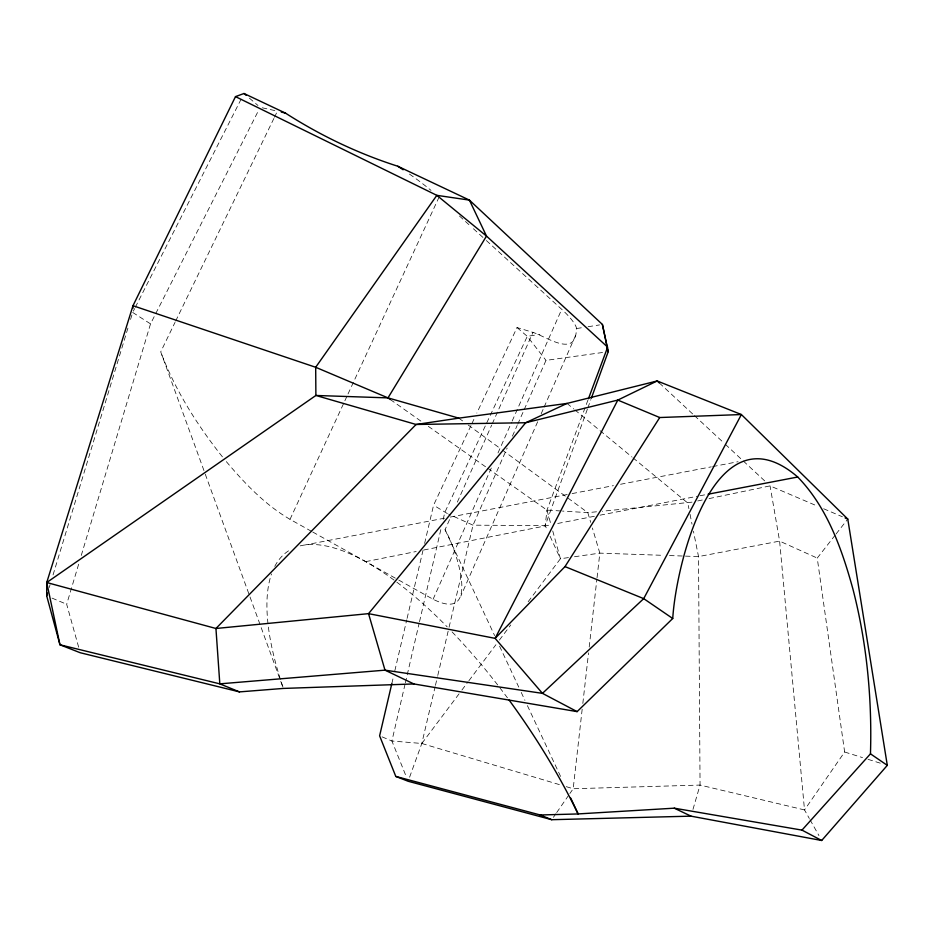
<?xml version="1.0" encoding="UTF-8"?>
<svg xmlns="http://www.w3.org/2000/svg" width="934" height="934" viewBox="0 0 934 934"><rect width="100%" height="100%" fill="white"/><g stroke="black" fill="none" stroke-linecap="round" stroke-linejoin="round"><path stroke-width="0.7" stroke-dasharray="4.67 3.5" d="M486.357 240.54L561.719 309.329A109.08 24.015 27.2 0 1 576.325 327.449C577.189 358.761 547.978 337.559 533.209 332.446L517.027 327.554L476.842 413.085M582.174 709.245L573.184 788.74L569.892 793.503M582.828 703.454L588.548 652.866M589.202 647.087L596.884 579.138M597.048 577.702L599.826 553.126L592.378 527.99M587.93 400.114L546.985 510.127L545.187 525.608L547.628 530.909M405.052 684.202L391.906 741.001L406.5 777.228M405.379 682.777L419.179 623.153M419.506 621.729L440.86 529.45M443.16 519.502L444.806 512.404L527.278 336.345L539.899 334.349M391.86 683.478L393.518 676.403M394.837 670.74L406.757 619.802M407.084 618.39L422.974 550.476M424.62 543.401L433.563 505.201L471.273 424.935M409.594 777.205L421.818 743.476L435.116 686.77M435.442 685.358L437.439 676.846M437.777 675.434L448.74 628.652M449.079 627.228L473.013 525.165L507.139 448.087M692.97 809.404L700.056 785.074L698.527 556.582L693.437 531.212M78.654 647.18L66.676 604.263L79.192 562.408M81.27 555.438L150.526 323.876L258.823 109.92M49.245 587.486L50.086 584.696M53.051 574.924L128.857 325.009M130.55 319.428L132.254 313.836M398.783 580.096L433.096 599.266C482.376 624.075 455.64 547.744 445.051 529.73L450.655 517.144M587.358 409.22L545.187 525.608L473.013 525.165L448.659 514.144M587.848 407.854L590.825 399.635M537.669 421.759L460.812 596.149M541.183 413.75L543.53 408.415M544.113 407.084L575.764 335.037M433.096 599.266L491.506 467.595M497.997 452.967L511.575 422.378M512.159 421.047L561.719 309.329M512.439 436.131L517.144 425.495M517.74 424.176L523.624 410.89M524.207 409.559L545.993 360.384L603.948 352.305M457.356 502.095L491.681 425.087M492.23 423.861L532.999 332.376M311.489 531.329L290.03 519.339L347.413 395.28M348.02 393.961L438.98 197.308M471.892 423.616L474.367 418.35M203.962 470.561L160.718 351.861L175.032 322.358M175.65 321.074L273.872 118.466M274.456 117.252L276.838 112.349M133.328 311.15L134.648 308.559M135.313 307.263L242.034 97.381M553.407 817.32L555.87 813.747M556.699 812.557L569.063 794.694M835.194 535.124L817.238 558.077L844.64 752.01L804.513 809.93L809.323 818.488M382.076 736.856L391.906 741.001L421.818 743.476L461.046 691.195M461.921 690.028L468.016 681.902M468.891 680.734L495.919 644.717M499.398 640.07L510.735 624.974M528.165 601.729L560.423 558.742L568.864 557.54M836.093 533.968L847.768 519.059M692.036 502.142L602.313 511.237M697.71 500.951L703.384 499.772M709.058 498.593L770.071 485.89L816.958 505.901M365.754 561.638L416.19 551.515M423.732 550.009L551.223 524.745M594.374 516.28L556.722 523.659M600.048 515.171L697.301 496.281M572.11 493.584L613.428 485.645M620.55 484.267L711.264 466.848M712.677 466.58L738.07 461.711M444.572 518.172L305.301 544.919M450.293 517.074L567.837 494.401M700.01 495.756L705.427 494.716M576.687 328.523L582.407 327.624M588.116 326.713L599.546 324.915M574.492 556.734L599.826 553.126L663.689 555.356M596.522 511.797L587.825 512.638L562.478 511.073M669.491 555.567L684.015 556.069M685.463 556.115L698.527 556.582L779.61 541.113L817.238 558.077M487.653 468.238L546.985 510.127L561.065 510.991M262.279 107.795L275.25 110.656M421.818 743.476L560.692 785.004M566.237 786.661L573.184 788.74L700.056 785.074L804.513 809.93L779.61 541.113L770.071 485.89M844.64 752.01L862.526 757.602M868.036 759.33L880.423 763.206M52.024 598.099L66.676 604.263M823.66 508.761L842.41 516.771M447.374 513.572L433.563 505.201M312.75 532.03L397.522 579.384M290.03 519.339C264.812 504.64 244.439 483.076 225.771 460.952M132.675 312.446L150.526 323.876M390.354 399.554L421.211 421.339M428.332 426.359L486.462 467.409M458.816 418.152L463.509 421.584M468.203 425.017L501.044 449.067M502.212 449.931L566.716 497.168M567.884 498.032L587.825 512.638L590.72 522.41M567.02 403.418L573.721 408.952M574.842 409.874L631.863 456.913M632.983 457.835L687.774 503.029L688.907 508.656M249.378 98.105L257.982 105.484M517.027 327.554L527.278 336.345L545.993 360.384M459.435 215.976L469.125 224.825M473.433 228.748L485.283 239.559M659.299 382.94L693.378 414.614M694.441 415.607L724.27 443.323M725.333 444.315L764.748 480.94M222.42 456.843C197.121 424.993 175.067 390.062 160.718 351.861M810.011 819.713L818.943 835.603M445.051 529.73L494.623 635.587M499.573 646.153L518.755 687.109M521.219 692.398L524.931 700.325M527.406 705.614L560.82 776.948M550.068 536.209L560.423 558.742L552.741 530.967M205.27 474.168L249.518 595.635M250.02 596.989L283.329 688.428M546.985 510.127L551.2 525.41M690.039 514.295L692.012 524.161M282.967 687.12A277.164 100.533 55.9 0 1 271.525 573.92M274.759 566.401A277.164 100.533 55.9 0 1 291.291 549.25M300.176 545.876A277.164 100.533 55.9 0 1 447.188 626.854M452.079 631.898A277.164 100.533 55.9 0 1 507.454 697.85M409.454 174.086A123.043 29.526 28.7 0 1 431.018 190.396"/><path stroke-width="1.4" d="M509.1 700.091A277.164 100.533 55.9 0 1 578.076 813.923L674.278 808.179L801.979 830.116L870.465 753.831C872.146 698.55 866.81 642.907 852.987 589.296C841.884 549.099 827.372 507.524 797.729 477.017C714.662 405.484 676.099 563.459 672.737 618.495L577.119 711.626L413.879 683.945L283.329 688.428L239.478 691.896L80.196 652.726L59.963 644.787L46.7 595.869L46.735 582.524L132.99 305.71L235.496 96.611L244.007 93.505L285.477 113.119C320.42 135.512 358.212 153.608 397.767 166.229L469.417 200.109L602.407 324.46L608.186 351.721L591.327 398.269M132.862 308.407L132.99 305.71L315.68 367.272L387.984 397.884L458.816 418.152L567.02 403.418L657.162 380.967L741.386 414.544L847.768 519.059L887.3 765.355L821.686 840.495L691.008 816.153L551.749 819.702L408.123 781.256L395.782 776.423L379.613 735.829L391.86 683.478M46.7 595.869L47.552 593.067M588.432 398.76L607.649 347.144L486.497 236.08L436.843 195.346L235.496 96.611M659.299 382.94L657.162 380.967L617.806 400.079L525.69 422.74L416.085 424.48L315.89 395.467L387.984 397.884L486.497 236.08L469.417 200.109L436.843 195.346L315.68 367.272L315.89 395.467L46.735 582.524L59.963 644.787L219.817 683.851L239.478 691.896M46.735 582.524L215.941 628.489L368.545 613.65L495.113 638.354L565 566.599L659.731 417.533L741.386 414.544L643.713 598.636L542.456 693.355L384.995 670.157L219.817 683.851L215.941 628.489L416.085 424.48L458.816 418.152M567.02 403.418L525.69 422.74L368.545 613.65L384.995 670.157L413.879 683.945M708.147 494.191L797.729 477.017M395.782 776.423L540.214 814.985L578.146 813.946L570.721 798.091M281.274 112.033L285.477 113.119M565 566.599L643.713 598.636L672.737 618.495M540.214 814.985L551.749 819.702M659.731 417.533L617.806 400.079L495.113 638.354L542.456 693.355L577.119 711.626M845.095 517.915L847.768 519.059M674.278 808.179L691.008 816.153M801.979 830.116L821.686 840.495M397.767 166.229L401.281 168.529A123.043 29.526 28.7 0 1 403.138 169.766M870.465 753.831L887.3 765.355M387.984 397.884L390.354 399.554M244.007 93.505L246.156 95.35M602.407 324.46L608.186 351.721"/></g></svg>
